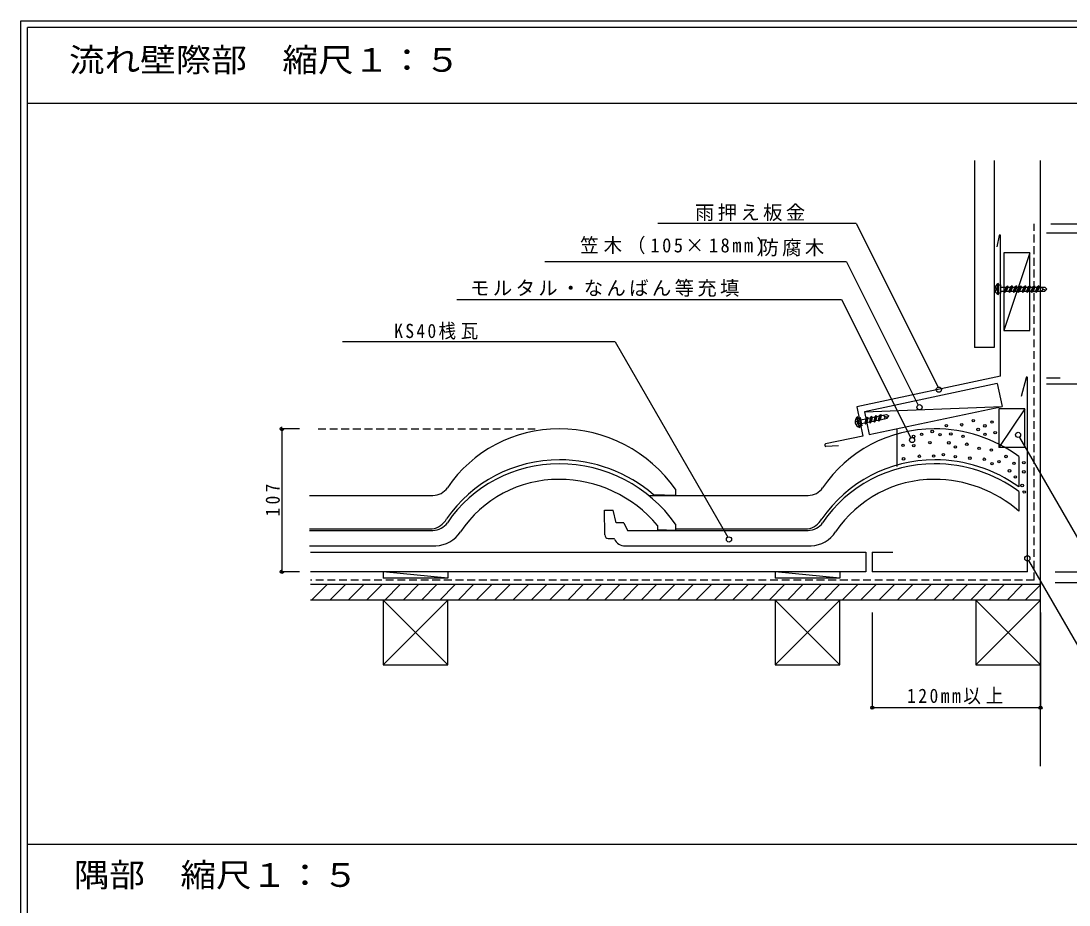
# Model space of a CAD drawing. Units: millimetres, scale not verified. Extents: x -2052 to 1987, y -1380 to 1404.
# Drawn here: x -2052 to -1242, y -713 to -30 of the extents above; entities that cross this region are included whole.
import ezdxf
from ezdxf.enums import TextEntityAlignment as Align

# ---------------------------------------------------------------- set-up
doc = ezdxf.new("R2010")
doc.units = ezdxf.units.MM
doc.header["$LTSCALE"] = 5
doc.header["$PDMODE"] = 32
doc.header["$PDSIZE"] = 2.5
doc.linetypes.add('DASHED1', pattern=[1.8, 1.2, -0.6])
for name, color, linetype in [('A-0_ﾚｲﾔ-160', 7, 'Continuous'), ('A-1_ﾚｲﾔ-161', 3, 'Continuous'), ('A-2_ﾚｲﾔ-162', 4, 'Continuous'), ('A-5_ﾚｲﾔ-165', 7, 'Continuous'), ('A-6_ﾚｲﾔ-166', 7, 'DASHED1'), ('A-7_ﾚｲﾔ-167', 2, 'Continuous'), ('A-A_ﾚｲﾔ-170', 7, 'Continuous'), ('A-B_ﾚｲﾔ-171', 3, 'Continuous'), ('A-C_ﾚｲﾔ-172', 3, 'Continuous'), ('A-D_ﾚｲﾔ-173', 3, 'DASHED1')]:
    doc.layers.add(name, color=color, linetype=linetype)
doc.styles.add('ＭＳ ゴシック', font='')
doc.styles.get('ＭＳ ゴシック').set_extended_font_data('MS Gothic')

msp = doc.modelspace()

# ---------------------------------------------------------------- linework, layer by layer
at = {"layer": 'A-0_ﾚｲﾔ-160'}
for p, q in [((-2051.96, -29.839), (-61.96, -29.839)), ((-2051.96, -1379.838), (-2051.96, -29.839))]:
    msp.add_line(p, q, dxfattribs=at)
at = {"layer": 'A-0_ﾚｲﾔ-160', "color": 2}
for p in [(-66.96, -34.839), (-2046.96, -1374.838)]:
    msp.add_line(p, (-2046.96, -34.839), dxfattribs=at)
at = {"layer": 'A-0_ﾚｲﾔ-160', "color": 4}
for p, q in [((-66.96, -93.557), (-2046.96, -93.557)), ((-66.96, -666.159), (-2046.96, -666.159))]:
    msp.add_line(p, q, dxfattribs=at)
at = {"layer": 'A-0_ﾚｲﾔ-160', "linetype": 'DASHED1'}
msp.add_line((-1822.38, -345.015), (-1654.619, -345.015), dxfattribs=at)
at = {"layer": 'A-1_ﾚｲﾔ-161'}
for p, q in [((-1280.781, -393.394), (-1280.781, -408.699)), ((-1600.811, -427.002), (-1600.98, -407.916)), ((-1600.98, -407.916), (-1594.232, -407.916)), ((-1591.982, -417.669), (-1594.232, -407.916)), ((-1586.134, -417.669), (-1591.982, -417.669)), ((-1560.149, -419.631), (-1560.149, -422.988)), ((-1546.171, -418.555), (-1546.171, -423.432)), ((-1828.898, -423.432), (-1733.642, -423.432)), ((-1546.171, -423.432), (-1560.149, -422.988)), ((-1828.898, -435.401), (-1731.265, -435.401)), ((-1598.112, -429.638), (-1593.59, -429.638)), ((-1593.303, -430.251), (-1593.59, -429.638))]:
    msp.add_line(p, q, dxfattribs=at)
for points in [[(-1586.134, -417.669), (-1583.209, -423.432), (-1443.642, -423.432)], [(-1585.133, -435.401), (-1585.042, -435.401), (-1583.242, -435.401), (-1441.265, -435.401)]]:
    msp.add_lwpolyline(points, dxfattribs=at)
for centre, radius, start, end in [((-1636.15, -475.91), 91.89, 89.99995, 146.05382), ((-1636.15, -482.91), 98.895, 39.78177, 90), ((-1346.149, -475.91), 91.89, 89.99995, 146.05382), ((-1346.149, -482.91), 98.895, 48.6254, 90), ((-1732.288, -411.702), 23.722, 272.47295, 327.06857), ((-1442.289, -411.702), 23.722, 272.47295, 327.06857)]:
    msp.add_arc(centre, radius, start, end, dxfattribs=at)
for centre, major_axis, start_param, end_param in [((-1636.15, -474.153), (103.661, 0), 1.5707963, 2.5537643), ((-1636.15, -479.721), (109.313, 0), 0.6039021, 1.5707963), ((-1346.149, -474.153), (103.661, 0), 1.5707963, 2.5537643), ((-1346.149, -479.721), (109.313, 0), 0.9298089, 1.5707963), ((-1733.642, -410.133), (13.497, 0), 4.712389, 5.6953569), ((-1443.642, -410.133), (13.497, 0), 4.712389, 5.6953569), ((-1598.112, -426.979), (2.699, 0), 3.1503193, 4.712389), ((-1585.133, -426.535), (8.998, 0), 3.5740003, 4.712389)]:
    msp.add_ellipse(centre, major_axis=major_axis, ratio=0.9853, start_param=start_param, end_param=end_param, dxfattribs=at)
at = {"layer": 'A-2_ﾚｲﾔ-162'}
for p, q in [((-1314.977, -137.552), (-1314.977, -282.215)), ((-1299.977, -137.552), (-1299.977, -282.215)), ((-1264.056, -605.679), (-1264.056, -137.552)), ((-1272.388, -208.991), (-1292.388, -268.991)), ((-1272.388, -268.991), (-1272.388, -238.991)), ((-1299.977, -282.215), (-1314.977, -282.215)), ((-1297.438, -310.057), (-1400.165, -331.785)), ((-1297.438, -310.057), (-1293.713, -327.667)), ((-1400.165, -331.785), (-1293.713, -327.667)), ((-1400.165, -331.785), (-1396.44, -349.396)), ((-1396.44, -349.396), (-1293.713, -327.667)), ((-1276.202, -329.427), (-1296.202, -359.427)), ((-1276.202, -359.427), (-1296.202, -359.427)), ((-1280.781, -366.394), (-1280.781, -389.872)), ((-1828.898, -396.432), (-1733.642, -396.432)), ((-1566.84, -396.432), (-1443.642, -396.432)), ((-1828.898, -422.371), (-1734.187, -422.371)), ((-1546.171, -422.371), (-1444.187, -422.371)), ((-1828.217, -440.401), (-1399.056, -440.401)), ((-1399.056, -440.401), (-1399.056, -455.401)), ((-1399.056, -455.401), (-1828.217, -455.401)), ((-1772.086, -455.401), (-1772.086, -460.402)), ((-1722.085, -460.402), (-1772.086, -460.402)), ((-1469.086, -455.401), (-1469.086, -460.402)), ((-1419.086, -460.402), (-1469.086, -460.402)), ((-1264.056, -465.401), (-1828.217, -465.401)), ((-1264.056, -477.402), (-1828.217, -477.402)), ((-1722.085, -477.402), (-1772.086, -527.401)), ((-1772.086, -477.402), (-1722.085, -527.401)), ((-1722.085, -527.401), (-1722.085, -477.402)), ((-1419.086, -477.402), (-1469.086, -527.401)), ((-1469.086, -477.402), (-1419.086, -527.401)), ((-1419.086, -527.401), (-1419.086, -477.402)), ((-1264.056, -477.402), (-1314.056, -527.401)), ((-1264.056, -527.401), (-1314.056, -477.402))]:
    msp.add_line(p, q, dxfattribs=at)
for points in [[(-1272.388, -238.991), (-1272.388, -208.991), (-1292.388, -208.991), (-1292.388, -238.991)], [(-1292.388, -238.991), (-1292.388, -268.991), (-1272.388, -268.991)], [(-1276.202, -359.427), (-1276.202, -329.427), (-1296.202, -329.427), (-1296.202, -359.427)], [(-1546.171, -391.556), (-1546.171, -396.432), (-1563.149, -395.892)], [(-1722.085, -455.401), (-1722.085, -460.402), (-1772.086, -455.401)], [(-1419.086, -455.401), (-1419.086, -460.402), (-1469.086, -455.401)], [(-1772.086, -477.402), (-1772.086, -527.401), (-1722.085, -527.401)], [(-1469.086, -477.402), (-1469.086, -527.401), (-1419.086, -527.401)], [(-1314.056, -477.402), (-1314.056, -527.401), (-1264.056, -527.401)]]:
    msp.add_lwpolyline(points, dxfattribs=at)
for centre in [(-1736.817, -406.736), (-1446.816, -406.736)]:
    msp.add_arc(centre, 15.854, 279.54742, 330.54337, dxfattribs=at)
for centre, major_axis, start_param, end_param in [((-1636.15, -447.152), (103.661, 0), 1.5707963, 2.5537643), ((-1636.15, -452.721), (109.313, 0), 0.6039021, 1.5707963), ((-1346.149, -447.152), (103.661, 0), 1.5707963, 2.5537643), ((-1346.149, -452.721), (109.313, 0), 0.9298089, 1.5707963), ((-1635.814, -472.719), (105.313, 0), 1.5707963, 2.5462984), ((-1635.814, -477.555), (110.22, 0), 0.8509471, 1.5707963), ((-1345.814, -472.719), (105.313, 0), 1.5707963, 2.5462984), ((-1345.814, -477.555), (110.22, 0), 0.9397084, 1.5707963), ((-1733.642, -383.133), (13.497, 0), 4.712389, 5.6953569), ((-1443.642, -383.133), (13.497, 0), 4.712389, 5.6953569)]:
    msp.add_ellipse(centre, major_axis=major_axis, ratio=0.9853, start_param=start_param, end_param=end_param, dxfattribs=at)
at = {"layer": 'A-5_ﾚｲﾔ-165'}
for p, q in [((-1406.462, -186.278), (-1559.807, -186.278)), ((-1406.462, -186.278), (-1343.209, -312.783)), ((-1259.465, -193.512), (-1227.335, -193.512)), ((-1256.109, -186.512), (-1134.056, -186.512)), ((-1413.937, -215.839), (-1647.162, -215.839)), ((-1413.937, -215.839), (-1358.561, -326.59)), ((-1297.373, -233.694), (-1294.986, -233.695)), ((-1296.645, -241.245), (-1296.643, -232.745)), ((-1294.986, -233.695), (-1294.987, -240.271)), ((-1289.487, -234.538), (-1291.767, -239.489)), ((-1289.487, -234.538), (-1290.708, -235.496)), ((-1286.041, -234.539), (-1288.32, -239.49)), ((-1286.041, -234.539), (-1287.262, -235.497)), ((-1282.594, -234.54), (-1284.873, -239.49)), ((-1282.594, -234.54), (-1283.816, -235.498)), ((-1279.148, -234.541), (-1281.427, -239.491)), ((-1279.148, -234.541), (-1280.369, -235.499)), ((-1275.701, -234.542), (-1277.98, -239.492)), ((-1275.701, -234.542), (-1276.922, -235.499)), ((-1272.255, -234.542), (-1274.534, -239.493)), ((-1272.255, -234.542), (-1273.476, -235.5)), ((-1268.808, -234.543), (-1271.087, -239.494)), ((-1268.808, -234.543), (-1270.03, -235.501)), ((-1265.362, -234.544), (-1267.641, -239.495)), ((-1265.362, -234.544), (-1266.583, -235.502)), ((-1294.987, -240.271), (-1297.374, -240.271)), ((-1291.767, -239.489), (-1290.518, -238.496)), ((-1290.518, -238.496), (-1288.643, -238.496)), ((-1289.137, -235.496), (-1287.262, -235.497)), ((-1288.32, -239.49), (-1287.071, -238.497)), ((-1287.071, -238.497), (-1285.197, -238.497)), ((-1285.69, -235.497), (-1283.816, -235.498)), ((-1284.874, -239.491), (-1283.624, -238.498)), ((-1283.624, -238.498), (-1281.75, -238.498)), ((-1282.244, -235.498), (-1280.369, -235.499)), ((-1281.427, -239.491), (-1280.178, -238.499)), ((-1280.178, -238.499), (-1278.304, -238.499)), ((-1278.797, -235.499), (-1276.922, -235.5)), ((-1277.981, -239.492), (-1276.732, -238.5)), ((-1276.732, -238.5), (-1274.857, -238.5)), ((-1275.35, -235.5), (-1273.476, -235.501)), ((-1274.534, -239.493), (-1273.285, -238.5)), ((-1273.285, -238.5), (-1271.41, -238.501)), ((-1271.904, -235.501), (-1270.03, -235.501)), ((-1271.087, -239.494), (-1269.839, -238.501)), ((-1269.839, -238.501), (-1267.964, -238.502)), ((-1268.458, -235.501), (-1266.583, -235.502)), ((-1267.641, -239.495), (-1266.392, -238.502)), ((-1266.392, -238.502), (-1260.728, -238.503)), ((-1265.011, -235.502), (-1260.727, -235.503)), ((-1260.728, -238.503), (-1259.146, -237.004)), ((-1260.727, -235.503), (-1259.146, -237.004)), ((-1715.034, -245.176), (-1417.74, -245.176)), ((-1417.74, -245.176), (-1364.351, -351.953)), ((-1592.832, -277.792), (-1803.592, -277.792)), ((-1592.832, -277.792), (-1505.705, -428.702)), ((-1259.465, -305.554), (-1248.777, -305.554)), ((-1259.465, -310.101), (-1227.335, -310.101)), ((-1405.853, -336.76), (-1403.516, -336.275)), ((-1403.605, -344.006), (-1405.332, -335.682)), ((-1403.516, -336.275), (-1402.18, -342.715)), ((-1397.961, -335.982), (-1399.186, -341.293)), ((-1399.186, -341.293), (-1398.165, -340.067)), ((-1397.961, -335.982), (-1398.962, -337.169)), ((-1398.165, -340.067), (-1396.33, -339.686)), ((-1397.423, -336.849), (-1395.588, -336.468)), ((-1394.587, -335.282), (-1395.811, -340.593)), ((-1395.811, -340.593), (-1394.79, -339.367)), ((-1394.587, -335.282), (-1395.587, -336.468)), ((-1394.79, -339.367), (-1392.955, -338.986)), ((-1394.048, -336.149), (-1392.213, -335.768)), ((-1391.212, -334.582), (-1392.437, -339.893)), ((-1392.437, -339.893), (-1391.416, -338.667)), ((-1391.212, -334.582), (-1392.213, -335.768)), ((-1391.416, -338.667), (-1389.58, -338.286)), ((-1390.674, -335.449), (-1388.838, -335.069)), ((-1387.837, -333.881), (-1389.062, -339.193)), ((-1389.062, -339.193), (-1388.041, -337.967)), ((-1387.837, -333.881), (-1388.838, -335.069)), ((-1388.041, -337.967), (-1382.495, -336.816)), ((-1387.299, -334.749), (-1383.104, -333.879)), ((-1383.104, -333.879), (-1381.251, -335.025)), ((-1382.495, -336.816), (-1381.251, -335.025)), ((-1850.301, -345.015), (-1850.301, -455.401)), ((-1836.653, -345.015), (-1850.301, -345.015)), ((-1402.18, -342.715), (-1404.517, -343.199)), ((-1374.844, -374.157), (-1374.844, -344.768)), ((-1189.748, -508.099), (-1280.044, -351.703)), ((-1216.944, -544.094), (-1273.136, -446.768)), ((-1836.653, -455.401), (-1850.301, -455.401)), ((-1252.781, -455.401), (-1178.502, -455.401)), ((-1827.355, -477.402), (-1815.354, -465.401)), ((-1813.213, -477.402), (-1801.212, -465.401)), ((-1799.07, -477.402), (-1787.07, -465.401)), ((-1784.928, -477.402), (-1772.928, -465.401)), ((-1770.786, -477.402), (-1758.785, -465.401)), ((-1756.644, -477.402), (-1744.644, -465.401)), ((-1742.501, -477.402), (-1730.501, -465.401)), ((-1728.359, -477.402), (-1716.359, -465.401)), ((-1714.217, -477.402), (-1702.217, -465.401)), ((-1700.075, -477.402), (-1688.075, -465.401)), ((-1685.933, -477.402), (-1673.933, -465.401)), ((-1671.791, -477.402), (-1659.79, -465.401)), ((-1657.649, -477.402), (-1645.648, -465.401)), ((-1643.507, -477.402), (-1631.506, -465.401)), ((-1629.364, -477.402), (-1617.364, -465.401)), ((-1615.222, -477.402), (-1603.222, -465.401)), ((-1601.08, -477.402), (-1589.08, -465.401)), ((-1586.938, -477.402), (-1574.938, -465.401)), ((-1572.795, -477.402), (-1560.795, -465.401)), ((-1558.653, -477.402), (-1546.653, -465.401)), ((-1544.511, -477.402), (-1532.511, -465.401)), ((-1530.369, -477.402), (-1518.369, -465.401)), ((-1516.227, -477.402), (-1504.227, -465.401)), ((-1502.084, -477.402), (-1490.084, -465.401)), ((-1487.942, -477.402), (-1475.942, -465.401)), ((-1473.8, -477.402), (-1461.8, -465.401)), ((-1459.658, -477.402), (-1447.658, -465.401)), ((-1445.516, -477.402), (-1433.516, -465.401)), ((-1431.374, -477.402), (-1419.374, -465.401)), ((-1417.231, -477.402), (-1405.231, -465.401)), ((-1403.089, -477.402), (-1391.089, -465.401)), ((-1388.947, -477.402), (-1376.947, -465.401)), ((-1374.805, -477.402), (-1362.805, -465.401)), ((-1360.663, -477.402), (-1348.663, -465.401)), ((-1346.52, -477.402), (-1334.52, -465.401)), ((-1332.378, -477.402), (-1320.378, -465.401)), ((-1318.237, -477.402), (-1306.236, -465.401)), ((-1304.094, -477.402), (-1292.094, -465.401)), ((-1289.952, -477.402), (-1277.951, -465.401)), ((-1275.81, -477.402), (-1263.809, -465.401)), ((-1252.781, -463.733), (-1134.056, -463.733)), ((-1394.056, -486.894), (-1394.056, -560.467)), ((-1264.056, -486.894), (-1264.056, -560.467)), ((-1264.056, -560.467), (-1394.056, -560.467))]:
    msp.add_line(p, q, dxfattribs=at)
for points in [[(-1289.487, -234.538), (-1289.137, -235.496), (-1290.518, -238.496)], [(-1286.041, -234.539), (-1285.69, -235.497), (-1287.071, -238.497)], [(-1282.594, -234.54), (-1282.244, -235.498), (-1283.624, -238.498)], [(-1279.148, -234.541), (-1278.797, -235.499), (-1280.178, -238.499)], [(-1275.701, -234.542), (-1275.35, -235.5), (-1276.732, -238.5)], [(-1272.255, -234.542), (-1271.904, -235.501), (-1273.285, -238.5)], [(-1268.808, -234.543), (-1268.458, -235.501), (-1269.839, -238.501)], [(-1265.362, -234.544), (-1265.011, -235.502), (-1266.392, -238.502)], [(-1295.105, -235.495), (-1290.708, -235.496), (-1292.089, -238.496)], [(-1295.105, -238.495), (-1292.089, -238.496), (-1291.767, -239.489)], [(-1287.262, -235.497), (-1288.643, -238.496), (-1288.32, -239.49)], [(-1283.816, -235.498), (-1285.197, -238.497), (-1284.874, -239.491)], [(-1280.369, -235.499), (-1281.75, -238.498), (-1281.427, -239.491)], [(-1276.922, -235.5), (-1278.304, -238.499), (-1277.981, -239.492)], [(-1273.476, -235.501), (-1274.857, -238.5), (-1274.534, -239.493)], [(-1270.03, -235.501), (-1271.41, -238.501), (-1271.087, -239.494)], [(-1266.583, -235.502), (-1267.964, -238.502), (-1267.641, -239.495)], [(-1403.266, -338.062), (-1398.963, -337.169), (-1399.704, -340.387)], [(-1397.961, -335.982), (-1397.423, -336.849), (-1398.165, -340.067)], [(-1395.588, -336.468), (-1396.33, -339.686), (-1395.811, -340.593)], [(-1394.587, -335.282), (-1394.048, -336.149), (-1394.79, -339.367)], [(-1392.213, -335.768), (-1392.955, -338.986), (-1392.437, -339.893)], [(-1391.212, -334.582), (-1390.674, -335.449), (-1391.416, -338.667)], [(-1388.838, -335.069), (-1389.58, -338.286), (-1389.062, -339.193)], [(-1387.837, -333.881), (-1387.299, -334.749), (-1388.041, -337.967)], [(-1402.657, -340.999), (-1399.704, -340.387), (-1399.186, -341.293)]]:
    msp.add_lwpolyline(points, dxfattribs=at)
for centre, radius in [((-1342.612, -314.691), 2), ((-1357.535, -328.307), 2), ((-1315.993, -338.694), 0.97), ((-1301.49, -339.749), 0.97), ((-1355.93, -349.218), 0.97), ((-1347.734, -347.042), 0.97), ((-1336.781, -342.518), 0.97), ((-1333.397, -348.978), 0.97), ((-1324.959, -341.859), 0.97), ((-1312.301, -345.55), 0.97), ((-1307.028, -342.649), 0.97), ((-1306.97, -349.245), 0.97), ((-1299.117, -347.924), 0.97), ((-1281.4, -349.667), 2), ((-1363.325, -353.67), 2), ((-1362.151, -350.877), 0.97), ((-1349.529, -355.708), 0.97), ((-1341.711, -349.511), 0.97), ((-1334.921, -355.838), 0.97), ((-1323.904, -350.824), 0.97), ((-1321.004, -356.889), 0.97), ((-1370.312, -357.785), 0.97), ((-1362.014, -358.059), 0.97), ((-1339.136, -364.961), 0.97), ((-1329.845, -359.004), 0.97), ((-1311.511, -360.053), 0.97), ((-1302.017, -361.372), 0.97), ((-1369.886, -368.201), 0.97), ((-1357.694, -366.169), 0.97), ((-1346.652, -366.025), 0.97), ((-1329.925, -366.514), 0.97), ((-1318.63, -367.7), 0.97), ((-1307.497, -368.495), 0.97), ((-1301.49, -371.92), 0.97), ((-1296.159, -370.341), 0.97), ((-1290.679, -366.382), 0.97), ((-1284.556, -371.659), 0.97), ((-1276.967, -371.129), 0.97), ((-1288.042, -377.457), 0.97), ((-1276.909, -378.252), 0.97), ((-1283.501, -382.207), 0.97), ((-1278.227, -388.799), 0.97), ((-1276.645, -393.809), 0.97), ((-1504.804, -430.487), 2), ((-1274.232, -445.095), 2)]:
    msp.add_circle(centre, radius, dxfattribs=at)
for centre, radius, start, end in [((-1294.812, -236.996), 4.628, 113.30402, 246.67163), ((-1260.147, -233.877), 3.668, 207.12019, 276.76671), ((-1261.764, -238.747), 1.435, 84.69449, 168.05658), ((-1402.675, -339.472), 4.628, 125.03935, 258.40697), ((-1382.867, -332.169), 3.668, 218.85553, 288.50204), ((-1383.46, -337.265), 1.435, 96.42982, 179.79192)]:
    msp.add_arc(centre, radius, start, end, dxfattribs=at)
at = {"layer": 'A-6_ﾚｲﾔ-166'}
for p, q in [((-1297.374, -236.995), (-1297.373, -233.694)), ((-1299.34, -237.954), (-1297.969, -237.954)), ((-1299.339, -236.034), (-1297.969, -236.034)), ((-1297.969, -236.034), (-1297.969, -237.954)), ((-1297.374, -236.995), (-1297.374, -240.271)), ((-1407.303, -339.451), (-1405.962, -339.173)), ((-1405.962, -339.173), (-1405.571, -341.052)), ((-1405.183, -339.991), (-1405.853, -336.76)), ((-1405.183, -339.991), (-1404.517, -343.199)), ((-1406.913, -341.331), (-1405.571, -341.052))]:
    msp.add_line(p, q, dxfattribs=at)
at = {"layer": 'A-7_ﾚｲﾔ-167', "color": 6}
for p, q in [((-1295.929, -195.626), (-1297.818, -204.382)), ((-1294.869, -304.403), (-1294.869, -195.626)), ((-1294.869, -304.403), (-1406.092, -327.928)), ((-1275.198, -305.554), (-1279.08, -320.043)), ((-1274.056, -455.401), (-1274.056, -305.401)), ((-1420.281, -358.127), (-1429.849, -358.714)), ((-1394.056, -440.401), (-1394.056, -455.401)), ((-1394.056, -440.401), (-1378.121, -440.401)), ((-1274.056, -455.401), (-1394.056, -455.401))]:
    msp.add_line(p, q, dxfattribs=at)
msp.add_lwpolyline([(-1406.092, -327.928), (-1401.311, -350.533), (-1430.279, -356.659)], dxfattribs=at)
for centre, radius, start, end in [((-1295.399, -195.685), 0.534, 6.35046, 173.651), ((-1274.613, -305.585), 0.586, 18.22255, 176.96718), ((-1429.585, -357.586), 1.158, 126.82059, 256.8298)]:
    msp.add_arc(centre, radius, start, end, dxfattribs=at)
at = {"layer": 'A-A_ﾚｲﾔ-170'}
for p in [(-1394.056, -560.467), (-1264.056, -560.467)]:
    msp.add_point(p, dxfattribs=at)
at = {"layer": 'A-D_ﾚｲﾔ-173', "color": 6}
for q in [(-1269.057, -186.512), (-1828.217, -461.953)]:
    msp.add_line((-1269.057, -461.953), q, dxfattribs=at)
at = {"layer": 'A-D_ﾚｲﾔ-173', "color": 7}
for p in [(-1850.301, -345.015), (-1850.301, -455.401)]:
    msp.add_point(p, dxfattribs=at)

# ---------------------------------------------------------------- texts
at = {"layer": 'A-1_ﾚｲﾔ-161', "insert": (-1481.297, -211.678), "char_height": 11, "attachment_point": 7, "style": 'ＭＳ ゴシック'}
msp.add_mtext('\\T1.17;防腐木', dxfattribs=at)
at = {"layer": 'A-B_ﾚｲﾔ-171', "color": 2, "style": 'ＭＳ ゴシック', "width": 1.1}
msp.add_text('隅部  縮尺１：５', height=18.33, dxfattribs=at).set_placement((-2011.167, -704.417), align=Align.BOTTOM_LEFT)
at = {"layer": 'A-B_ﾚｲﾔ-171', "char_height": 11, "attachment_point": 7, "style": 'ＭＳ ゴシック'}
for s, insert in [('\\T1.17;モルタル・なんばん等充填', (-1704.826, -242.92)), ('\\T1.29;\\W0.9;120mm以上', (-1367.182, -557.967))]:
    msp.add_mtext(s, dxfattribs=dict(at, insert=insert))
at = {"layer": 'A-C_ﾚｲﾔ-172', "color": 2, "style": 'ＭＳ ゴシック', "width": 1.1}
msp.add_text('流れ壁際部  縮尺１：５', height=18.33, dxfattribs=at).set_placement((-2014.866, -74.604), align=Align.BOTTOM_LEFT)
at = {"layer": 'A-C_ﾚｲﾔ-172', "char_height": 11, "attachment_point": 7, "style": 'ＭＳ ゴシック'}
for s, insert in [('\\T1.17;雨押え板金', (-1531.096, -184.483)), ('\\T1.27;\\W0.95;笠木（105×18mm)', (-1619.809, -211.614)), ('\\T1.27;\\W0.9;KS40桟瓦', (-1763.466, -276.031))]:
    msp.add_mtext(s, dxfattribs=dict(at, insert=insert))
at = {"layer": 'A-D_ﾚｲﾔ-173', "insert": (-1851.801, -412.708), "char_height": 11, "attachment_point": 7, "rotation": 90, "style": 'ＭＳ ゴシック'}
msp.add_mtext('\\T1.38;\\W0.9;107', dxfattribs=at)

doc.saveas('drawing.dxf')
